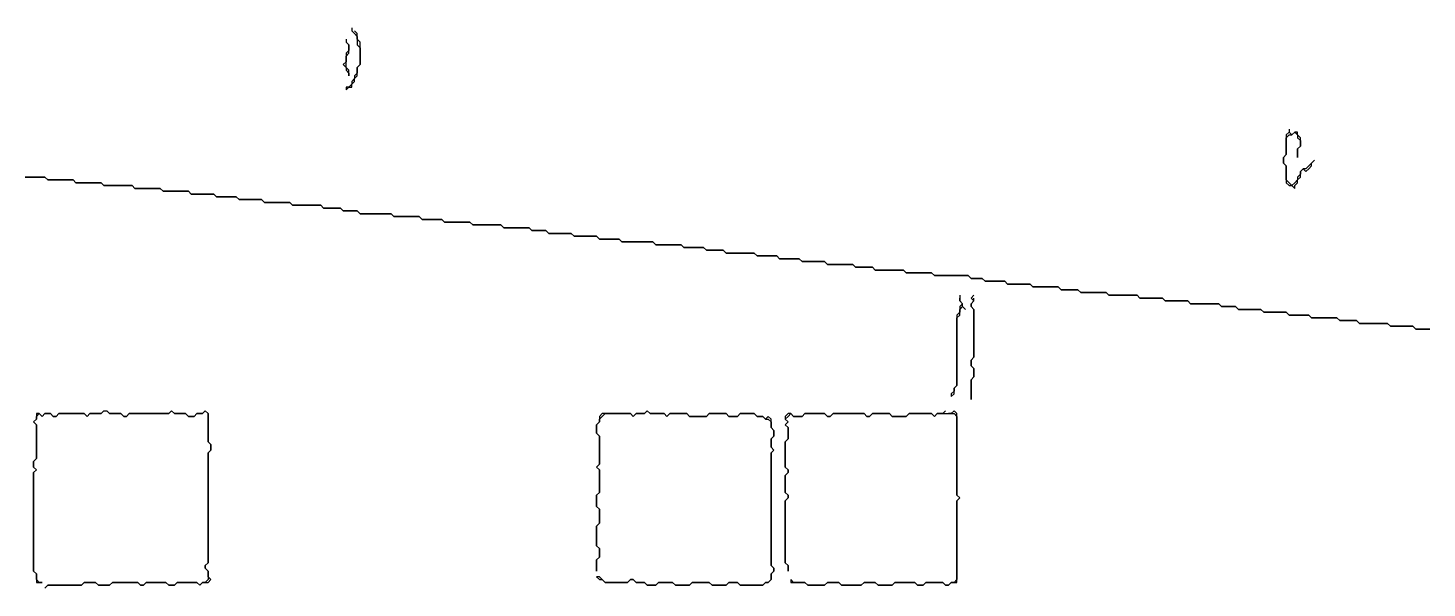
# Model space of a CAD drawing. Header units: metres. Extents: x 0 to 600, y 0 to 400.
# Drawn here: x 149.7 to 223.7, y 201 to 230.7 of the extents above; entities that cross this region are included whole.
import ezdxf

# ---------------------------------------------------------------- set-up
doc = ezdxf.new("R2010")
doc.units = ezdxf.units.M

msp = doc.modelspace()

# ---------------------------------------------------------------- linework, layer by layer
for points in [[(166.518, 230.06), (166.518, 229.911), (166.667, 229.762), (166.667, 229.613), (166.667, 229.464), (166.518, 229.315), (166.518, 229.167), (166.518, 229.018), (166.518, 228.869), (166.369, 228.72), (166.518, 228.571), (166.518, 228.423), (166.667, 228.274), (166.667, 228.125), (166.667, 228.274), (166.667, 228.423), (166.518, 228.571), (166.518, 228.72), (166.518, 228.869), (166.518, 229.018), (166.518, 229.167), (166.667, 229.315), (166.667, 229.464), (166.667, 229.613), (166.667, 229.762), (166.518, 229.911)], [(166.815, 230.655), (166.815, 230.506), (166.964, 230.357), (167.113, 230.208), (167.113, 230.06), (167.113, 229.911), (167.113, 229.762), (167.262, 229.613), (167.262, 229.464), (167.262, 229.315), (167.262, 229.167), (167.262, 229.018), (167.262, 228.869), (167.262, 228.72), (167.113, 228.571), (167.113, 228.423), (167.113, 228.274), (166.964, 228.125), (166.964, 227.976), (166.815, 227.827), (166.815, 227.679), (166.667, 227.53), (166.518, 227.53), (166.518, 227.381), (166.667, 227.53), (166.815, 227.53), (166.815, 227.679), (166.964, 227.827), (166.964, 227.976), (167.113, 228.125), (167.113, 228.274), (167.113, 228.423), (167.113, 228.571), (167.262, 228.72), (167.262, 228.869), (167.262, 229.018), (167.262, 229.167), (167.262, 229.315), (167.262, 229.464), (167.262, 229.613), (167.262, 229.762), (167.262, 229.911), (167.113, 230.06), (167.113, 230.208), (167.113, 230.357), (166.964, 230.506)], [(216.369, 225.298), (216.369, 225.149), (216.22, 225), (216.22, 224.851), (216.22, 224.702), (216.22, 224.554), (216.22, 224.405), (216.22, 224.256), (216.22, 224.107), (216.22, 223.958), (216.071, 223.81), (216.071, 223.661), (216.071, 223.512), (216.22, 223.363), (216.22, 223.214), (216.22, 223.065), (216.22, 222.917), (216.22, 222.768), (216.22, 222.619), (216.22, 222.47), (216.369, 222.321), (216.518, 222.321), (216.667, 222.173), (216.667, 222.321), (216.815, 222.47), (216.815, 222.619), (216.964, 222.768), (216.964, 222.917), (216.964, 223.065), (217.113, 223.214), (217.262, 223.065), (217.411, 223.214), (217.56, 223.363), (217.56, 223.512), (217.708, 223.661), (217.56, 223.512), (217.411, 223.363), (217.262, 223.214), (217.113, 223.214), (216.964, 223.065), (216.964, 222.917), (216.815, 222.768), (216.815, 222.619), (216.667, 222.47), (216.518, 222.321), (216.369, 222.47), (216.22, 222.619), (216.22, 222.768), (216.22, 222.917), (216.22, 223.065), (216.22, 223.214), (216.22, 223.363), (216.071, 223.512), (216.071, 223.661), (216.071, 223.81), (216.22, 223.958), (216.22, 224.107), (216.22, 224.256), (216.22, 224.405), (216.22, 224.554), (216.22, 224.702), (216.22, 224.851), (216.369, 225), (216.518, 225), (216.667, 225.149), (216.815, 225), (216.815, 224.851), (216.964, 224.702), (216.964, 224.554), (216.964, 224.405), (216.815, 224.256), (216.815, 224.107), (216.815, 223.958), (216.815, 223.81), (216.815, 223.958), (216.815, 224.107), (216.815, 224.256), (216.964, 224.405), (216.964, 224.554), (216.964, 224.702), (216.964, 224.851), (216.815, 225), (216.815, 225.149), (216.667, 225.149), (216.518, 225), (216.369, 225.149)], [(149.554, 222.768), (149.702, 222.768), (149.851, 222.768), (150, 222.768), (150.149, 222.768), (150.298, 222.768), (150.446, 222.768), (150.595, 222.768), (150.744, 222.619), (150.893, 222.619), (151.042, 222.619), (151.19, 222.619), (151.339, 222.619), (151.488, 222.619), (151.637, 222.619), (151.786, 222.619), (151.935, 222.619), (152.083, 222.619), (152.232, 222.47), (152.381, 222.47), (152.53, 222.47), (152.679, 222.47), (152.827, 222.47), (152.976, 222.47), (153.125, 222.47), (153.274, 222.47), (153.423, 222.47), (153.571, 222.47), (153.72, 222.321), (153.869, 222.321), (154.018, 222.321), (154.167, 222.321), (154.315, 222.321), (154.464, 222.321), (154.613, 222.321), (154.762, 222.321), (154.911, 222.321), (155.06, 222.321), (155.208, 222.321), (155.357, 222.173), (155.506, 222.173), (155.655, 222.173), (155.804, 222.173), (155.952, 222.173), (156.101, 222.173), (156.25, 222.173), (156.399, 222.173), (156.548, 222.173), (156.696, 222.173), (156.845, 222.024), (156.994, 222.024), (157.143, 222.024), (157.292, 222.024), (157.44, 222.024), (157.589, 222.024), (157.738, 222.024), (157.887, 222.024), (158.036, 222.024), (158.185, 222.024), (158.333, 221.875), (158.482, 221.875), (158.631, 221.875), (158.78, 221.875), (158.929, 221.875), (159.077, 221.875), (159.226, 221.875), (159.375, 221.875), (159.524, 221.875), (159.673, 221.726), (159.821, 221.726), (159.97, 221.726), (160.119, 221.726), (160.268, 221.726), (160.417, 221.726), (160.565, 221.726), (160.714, 221.726), (160.863, 221.577), (161.012, 221.577), (161.161, 221.577), (161.31, 221.577), (161.458, 221.577), (161.607, 221.577), (161.756, 221.577), (161.905, 221.577), (162.054, 221.577), (162.202, 221.429), (162.351, 221.429), (162.5, 221.429), (162.649, 221.429), (162.798, 221.429), (162.946, 221.429), (163.095, 221.429), (163.244, 221.429), (163.393, 221.429), (163.542, 221.429), (163.69, 221.28), (163.839, 221.28), (163.988, 221.28), (164.137, 221.28), (164.286, 221.28), (164.435, 221.28), (164.583, 221.28), (164.732, 221.28), (164.881, 221.28), (165.03, 221.28), (165.179, 221.28), (165.327, 221.131), (165.476, 221.131), (165.625, 221.131), (165.774, 221.131), (165.923, 221.131), (166.071, 221.131), (166.22, 221.131), (166.369, 220.982), (166.518, 220.982), (166.667, 220.982), (166.815, 220.982), (166.964, 220.982), (167.113, 220.982), (167.262, 220.833), (167.411, 220.833), (167.56, 220.833), (167.708, 220.833), (167.857, 220.833), (168.006, 220.833), (168.155, 220.833), (168.304, 220.833), (168.452, 220.833), (168.601, 220.833), (168.75, 220.833), (168.899, 220.833), (169.048, 220.685), (169.196, 220.685), (169.345, 220.685), (169.494, 220.685), (169.643, 220.685), (169.792, 220.685), (169.94, 220.685), (170.089, 220.685), (170.238, 220.685), (170.387, 220.685), (170.536, 220.536), (170.685, 220.536), (170.833, 220.536), (170.982, 220.536), (171.131, 220.536), (171.28, 220.536), (171.429, 220.536), (171.577, 220.536), (171.726, 220.387), (171.875, 220.387), (172.024, 220.387), (172.173, 220.387), (172.321, 220.387), (172.47, 220.387), (172.619, 220.387), (172.768, 220.387), (172.917, 220.387), (173.065, 220.387), (173.214, 220.238), (173.363, 220.238), (173.512, 220.238), (173.661, 220.238), (173.81, 220.238), (173.958, 220.238), (174.107, 220.238), (174.256, 220.238), (174.405, 220.238), (174.554, 220.238), (174.702, 220.238), (174.851, 220.089), (175, 220.089), (175.149, 220.089), (175.298, 220.089), (175.446, 220.089), (175.595, 220.089), (175.744, 220.089), (175.893, 220.089), (176.042, 220.089), (176.19, 220.089), (176.339, 219.94), (176.488, 219.94), (176.637, 219.94), (176.786, 219.94), (176.935, 219.94), (177.083, 219.94), (177.232, 219.792), (177.381, 219.792), (177.53, 219.792), (177.679, 219.792), (177.827, 219.792), (177.976, 219.792), (178.125, 219.792), (178.274, 219.792), (178.423, 219.792), (178.571, 219.643), (178.72, 219.643), (178.869, 219.643), (179.018, 219.643), (179.167, 219.643), (179.315, 219.643), (179.464, 219.643), (179.613, 219.643), (179.762, 219.643), (179.911, 219.494), (180.06, 219.494), (180.208, 219.494), (180.357, 219.494), (180.506, 219.494), (180.655, 219.494), (180.804, 219.494), (180.952, 219.494), (181.101, 219.345), (181.25, 219.345), (181.399, 219.345), (181.548, 219.345), (181.696, 219.345), (181.845, 219.345), (181.994, 219.345), (182.143, 219.345), (182.292, 219.345), (182.44, 219.345), (182.589, 219.345), (182.738, 219.345), (182.887, 219.196), (183.036, 219.196), (183.185, 219.196), (183.333, 219.196), (183.482, 219.196), (183.631, 219.196), (183.78, 219.196), (183.929, 219.196), (184.077, 219.196), (184.226, 219.196), (184.375, 219.048), (184.524, 219.048), (184.673, 219.048), (184.821, 219.048), (184.97, 219.048), (185.119, 219.048), (185.268, 219.048), (185.417, 219.048), (185.565, 218.899), (185.714, 218.899), (185.863, 218.899), (186.012, 218.899), (186.161, 218.899), (186.31, 218.899), (186.458, 218.899), (186.607, 218.75), (186.756, 218.75), (186.905, 218.75), (187.054, 218.75), (187.202, 218.75), (187.351, 218.75), (187.5, 218.75), (187.649, 218.75), (187.798, 218.75), (187.946, 218.75), (188.095, 218.75), (188.244, 218.601), (188.393, 218.601), (188.542, 218.601), (188.69, 218.601), (188.839, 218.601), (188.988, 218.601), (189.137, 218.601), (189.286, 218.601), (189.435, 218.452), (189.583, 218.452), (189.732, 218.452), (189.881, 218.452), (190.03, 218.452), (190.179, 218.452), (190.327, 218.452), (190.476, 218.452), (190.625, 218.304), (190.774, 218.304), (190.923, 218.304), (191.071, 218.304), (191.22, 218.304), (191.369, 218.304), (191.518, 218.304), (191.667, 218.304), (191.815, 218.304), (191.964, 218.155), (192.113, 218.155), (192.262, 218.155), (192.411, 218.155), (192.56, 218.155), (192.708, 218.155), (192.857, 218.155), (193.006, 218.155), (193.155, 218.155), (193.304, 218.155), (193.452, 218.006), (193.601, 218.006), (193.75, 218.006), (193.899, 218.006), (194.048, 218.006), (194.196, 218.006), (194.345, 218.006), (194.494, 217.857), (194.643, 217.857), (194.792, 217.857), (194.94, 217.857), (195.089, 217.857), (195.238, 217.857), (195.387, 217.857), (195.536, 217.857), (195.685, 217.857), (195.833, 217.857), (195.982, 217.857), (196.131, 217.708), (196.28, 217.708), (196.429, 217.708), (196.577, 217.708), (196.726, 217.708), (196.875, 217.708), (197.024, 217.708), (197.173, 217.708), (197.321, 217.708), (197.47, 217.708), (197.619, 217.56), (197.768, 217.56), (197.917, 217.56), (198.065, 217.56), (198.214, 217.56), (198.363, 217.56), (198.512, 217.56), (198.661, 217.56), (198.81, 217.56), (198.958, 217.56), (199.107, 217.56), (199.256, 217.56), (199.405, 217.56), (199.554, 217.411), (199.702, 217.411), (199.851, 217.411), (200, 217.411), (200.149, 217.411), (200.298, 217.262), (200.446, 217.262), (200.595, 217.262), (200.744, 217.262), (200.893, 217.262), (201.042, 217.262), (201.19, 217.262), (201.339, 217.262), (201.488, 217.113), (201.637, 217.113), (201.786, 217.113), (201.935, 217.113), (202.083, 217.113), (202.232, 217.113), (202.381, 217.113), (202.53, 217.113), (202.679, 217.113), (202.827, 216.964), (202.976, 216.964), (203.125, 216.964), (203.274, 216.964), (203.423, 216.964), (203.571, 216.964), (203.72, 216.964), (203.869, 216.964), (204.018, 216.964), (204.167, 216.964), (204.315, 216.815), (204.464, 216.815), (204.613, 216.815), (204.762, 216.815), (204.911, 216.815), (205.06, 216.815), (205.208, 216.815), (205.357, 216.667), (205.506, 216.667), (205.655, 216.667), (205.804, 216.667), (205.952, 216.667), (206.101, 216.667), (206.25, 216.667), (206.399, 216.667), (206.548, 216.667), (206.696, 216.667), (206.845, 216.518), (206.994, 216.518), (207.143, 216.518), (207.292, 216.518), (207.44, 216.518), (207.589, 216.518), (207.738, 216.518), (207.887, 216.518), (208.036, 216.518), (208.185, 216.518), (208.333, 216.518), (208.482, 216.369), (208.631, 216.369), (208.78, 216.369), (208.929, 216.369), (209.077, 216.369), (209.226, 216.369), (209.375, 216.369), (209.524, 216.369), (209.673, 216.369), (209.821, 216.22), (209.97, 216.22), (210.119, 216.22), (210.268, 216.22), (210.417, 216.22), (210.565, 216.22), (210.714, 216.22), (210.863, 216.22), (211.012, 216.22), (211.161, 216.071), (211.31, 216.071), (211.458, 216.071), (211.607, 216.071), (211.756, 216.071), (211.905, 216.071), (212.054, 216.071), (212.202, 216.071), (212.351, 216.071), (212.5, 216.071), (212.649, 216.071), (212.798, 215.923), (212.946, 215.923), (213.095, 215.923), (213.244, 215.923), (213.393, 215.923), (213.542, 215.923), (213.69, 215.774), (213.839, 215.774), (213.988, 215.774), (214.137, 215.774), (214.286, 215.774), (214.435, 215.774), (214.583, 215.774), (214.732, 215.774), (214.881, 215.774), (215.03, 215.625), (215.179, 215.625), (215.327, 215.625), (215.476, 215.625), (215.625, 215.625), (215.774, 215.625), (215.923, 215.625), (216.071, 215.625), (216.22, 215.625), (216.369, 215.476), (216.518, 215.476), (216.667, 215.476), (216.815, 215.476), (216.964, 215.476), (217.113, 215.476), (217.262, 215.476), (217.411, 215.476), (217.56, 215.327), (217.708, 215.327), (217.857, 215.327), (218.006, 215.327), (218.155, 215.327), (218.304, 215.327), (218.452, 215.327), (218.601, 215.327), (218.75, 215.327), (218.899, 215.327), (219.048, 215.179), (219.196, 215.179), (219.345, 215.179), (219.494, 215.179), (219.643, 215.179), (219.792, 215.179), (219.94, 215.179), (220.089, 215.03), (220.238, 215.03), (220.387, 215.03), (220.536, 215.03), (220.685, 215.03), (220.833, 215.03), (220.982, 215.03), (221.131, 215.03), (221.28, 215.03), (221.429, 215.03), (221.577, 215.03), (221.726, 214.881), (221.875, 214.881), (222.024, 214.881), (222.173, 214.881), (222.321, 214.881), (222.47, 214.881), (222.619, 214.881), (222.768, 214.881), (222.917, 214.881), (223.065, 214.732), (223.214, 214.732), (223.363, 214.732), (223.512, 214.732), (223.661, 214.732), (223.81, 214.732)], [(223.81, 214.732), (223.661, 214.732), (223.512, 214.732), (223.363, 214.732), (223.214, 214.732), (223.065, 214.732), (222.917, 214.881), (222.768, 214.881), (222.619, 214.881), (222.47, 214.881), (222.321, 214.881), (222.173, 214.881), (222.024, 214.881), (221.875, 214.881), (221.726, 214.881), (221.577, 215.03), (221.429, 215.03), (221.28, 215.03), (221.131, 215.03), (220.982, 215.03), (220.833, 215.03), (220.685, 215.03), (220.536, 215.03), (220.387, 215.03), (220.238, 215.03), (220.089, 215.03), (219.94, 215.179), (219.792, 215.179), (219.643, 215.179), (219.494, 215.179), (219.345, 215.179), (219.196, 215.179), (219.048, 215.179), (218.899, 215.327), (218.75, 215.327), (218.601, 215.327), (218.452, 215.327), (218.304, 215.327), (218.155, 215.327), (218.006, 215.327), (217.857, 215.327), (217.708, 215.327), (217.56, 215.327), (217.411, 215.476), (217.262, 215.476), (217.113, 215.476), (216.964, 215.476), (216.815, 215.476), (216.667, 215.476), (216.518, 215.476), (216.369, 215.476), (216.22, 215.625), (216.071, 215.625), (215.923, 215.625), (215.774, 215.625), (215.625, 215.625), (215.476, 215.625), (215.327, 215.625), (215.179, 215.625), (215.03, 215.625), (214.881, 215.774), (214.732, 215.774), (214.583, 215.774), (214.435, 215.774), (214.286, 215.774), (214.137, 215.774), (213.988, 215.774), (213.839, 215.774), (213.69, 215.774), (213.542, 215.923), (213.393, 215.923), (213.244, 215.923), (213.095, 215.923), (212.946, 215.923), (212.798, 215.923), (212.649, 216.071), (212.5, 216.071), (212.351, 216.071), (212.202, 216.071), (212.054, 216.071), (211.905, 216.071), (211.756, 216.071), (211.607, 216.071), (211.458, 216.071), (211.31, 216.071), (211.161, 216.071), (211.012, 216.22), (210.863, 216.22), (210.714, 216.22), (210.565, 216.22), (210.417, 216.22), (210.268, 216.22), (210.119, 216.22), (209.97, 216.22), (209.821, 216.22), (209.673, 216.369), (209.524, 216.369), (209.375, 216.369), (209.226, 216.369), (209.077, 216.369), (208.929, 216.369), (208.78, 216.369), (208.631, 216.369), (208.482, 216.369), (208.333, 216.518), (208.185, 216.518), (208.036, 216.518), (207.887, 216.518), (207.738, 216.518), (207.589, 216.518), (207.44, 216.518), (207.292, 216.518), (207.143, 216.518), (206.994, 216.518), (206.845, 216.518), (206.696, 216.667), (206.548, 216.667), (206.399, 216.667), (206.25, 216.667), (206.101, 216.667), (205.952, 216.667), (205.804, 216.667), (205.655, 216.667), (205.506, 216.667), (205.357, 216.667), (205.208, 216.815), (205.06, 216.815), (204.911, 216.815), (204.762, 216.815), (204.613, 216.815), (204.464, 216.815), (204.315, 216.815), (204.167, 216.964), (204.018, 216.964), (203.869, 216.964), (203.72, 216.964), (203.571, 216.964), (203.423, 216.964), (203.274, 216.964), (203.125, 216.964), (202.976, 216.964), (202.827, 216.964), (202.679, 217.113), (202.53, 217.113), (202.381, 217.113), (202.232, 217.113), (202.083, 217.113), (201.935, 217.113), (201.786, 217.113), (201.637, 217.113), (201.488, 217.113), (201.339, 217.262), (201.19, 217.262), (201.042, 217.262), (200.893, 217.262), (200.744, 217.262), (200.595, 217.262), (200.446, 217.262), (200.298, 217.262), (200.149, 217.411), (200, 217.411), (199.851, 217.411), (199.702, 217.411), (199.554, 217.411), (199.405, 217.56), (199.256, 217.56), (199.107, 217.56), (198.958, 217.56), (198.81, 217.56), (198.661, 217.56), (198.512, 217.56), (198.363, 217.56), (198.214, 217.56), (198.065, 217.56), (197.917, 217.56), (197.768, 217.56), (197.619, 217.56), (197.47, 217.708), (197.321, 217.708), (197.173, 217.708), (197.024, 217.708), (196.875, 217.708), (196.726, 217.708), (196.577, 217.708), (196.429, 217.708), (196.28, 217.708), (196.131, 217.708), (195.982, 217.857), (195.833, 217.857), (195.685, 217.857), (195.536, 217.857), (195.387, 217.857), (195.238, 217.857), (195.089, 217.857), (194.94, 217.857), (194.792, 217.857), (194.643, 217.857), (194.494, 217.857), (194.345, 218.006), (194.196, 218.006), (194.048, 218.006), (193.899, 218.006), (193.75, 218.006), (193.601, 218.006), (193.452, 218.006), (193.304, 218.155), (193.155, 218.155), (193.006, 218.155), (192.857, 218.155), (192.708, 218.155), (192.56, 218.155), (192.411, 218.155), (192.262, 218.155), (192.113, 218.155), (191.964, 218.155), (191.815, 218.304), (191.667, 218.304), (191.518, 218.304), (191.369, 218.304), (191.22, 218.304), (191.071, 218.304), (190.923, 218.304), (190.774, 218.304), (190.625, 218.304), (190.476, 218.452), (190.327, 218.452), (190.179, 218.452), (190.03, 218.452), (189.881, 218.452), (189.732, 218.452), (189.583, 218.452), (189.435, 218.452), (189.286, 218.601), (189.137, 218.601), (188.988, 218.601), (188.839, 218.601), (188.69, 218.601), (188.542, 218.601), (188.393, 218.601), (188.244, 218.601), (188.095, 218.75), (187.946, 218.75), (187.798, 218.75), (187.649, 218.75), (187.5, 218.75), (187.351, 218.75), (187.202, 218.75), (187.054, 218.75), (186.905, 218.75), (186.756, 218.75), (186.607, 218.75), (186.458, 218.899), (186.31, 218.899), (186.161, 218.899), (186.012, 218.899), (185.863, 218.899), (185.714, 218.899), (185.565, 218.899), (185.417, 219.048), (185.268, 219.048), (185.119, 219.048), (184.97, 219.048), (184.821, 219.048), (184.673, 219.048), (184.524, 219.048), (184.375, 219.048), (184.226, 219.196), (184.077, 219.196), (183.929, 219.196), (183.78, 219.196), (183.631, 219.196), (183.482, 219.196), (183.333, 219.196), (183.185, 219.196), (183.036, 219.196), (182.887, 219.196), (182.738, 219.345), (182.589, 219.345), (182.44, 219.345), (182.292, 219.345), (182.143, 219.345), (181.994, 219.345), (181.845, 219.345), (181.696, 219.345), (181.548, 219.345), (181.399, 219.345), (181.25, 219.345), (181.101, 219.345), (180.952, 219.494), (180.804, 219.494), (180.655, 219.494), (180.506, 219.494), (180.357, 219.494), (180.208, 219.494), (180.06, 219.494), (179.911, 219.494), (179.762, 219.643), (179.613, 219.643), (179.464, 219.643), (179.315, 219.643), (179.167, 219.643), (179.018, 219.643), (178.869, 219.643), (178.72, 219.643), (178.571, 219.643), (178.423, 219.792), (178.274, 219.792), (178.125, 219.792), (177.976, 219.792), (177.827, 219.792), (177.679, 219.792), (177.53, 219.792), (177.381, 219.792), (177.232, 219.792), (177.083, 219.94), (176.935, 219.94), (176.786, 219.94), (176.637, 219.94), (176.488, 219.94), (176.339, 219.94), (176.19, 220.089), (176.042, 220.089), (175.893, 220.089), (175.744, 220.089), (175.595, 220.089), (175.446, 220.089), (175.298, 220.089), (175.149, 220.089), (175, 220.089), (174.851, 220.089), (174.702, 220.238), (174.554, 220.238), (174.405, 220.238), (174.256, 220.238), (174.107, 220.238), (173.958, 220.238), (173.81, 220.238), (173.661, 220.238), (173.512, 220.238), (173.363, 220.238), (173.214, 220.238), (173.065, 220.387), (172.917, 220.387), (172.768, 220.387), (172.619, 220.387), (172.47, 220.387), (172.321, 220.387), (172.173, 220.387), (172.024, 220.387), (171.875, 220.387), (171.726, 220.387), (171.577, 220.536), (171.429, 220.536), (171.28, 220.536), (171.131, 220.536), (170.982, 220.536), (170.833, 220.536), (170.685, 220.536), (170.536, 220.536), (170.387, 220.685), (170.238, 220.685), (170.089, 220.685), (169.94, 220.685), (169.792, 220.685), (169.643, 220.685), (169.494, 220.685), (169.345, 220.685), (169.196, 220.685), (169.048, 220.685), (168.899, 220.833), (168.75, 220.833), (168.601, 220.833), (168.452, 220.833), (168.304, 220.833), (168.155, 220.833), (168.006, 220.833), (167.857, 220.833), (167.708, 220.833), (167.56, 220.833), (167.411, 220.833), (167.262, 220.833), (167.113, 220.982), (166.964, 220.982), (166.815, 220.982), (166.667, 220.982), (166.518, 220.982), (166.369, 220.982), (166.22, 221.131), (166.071, 221.131), (165.923, 221.131), (165.774, 221.131), (165.625, 221.131), (165.476, 221.131), (165.327, 221.131), (165.179, 221.28), (165.03, 221.28), (164.881, 221.28), (164.732, 221.28), (164.583, 221.28), (164.435, 221.28), (164.286, 221.28), (164.137, 221.28), (163.988, 221.28), (163.839, 221.28), (163.69, 221.28), (163.542, 221.429), (163.393, 221.429), (163.244, 221.429), (163.095, 221.429), (162.946, 221.429), (162.798, 221.429), (162.649, 221.429), (162.5, 221.429), (162.351, 221.429), (162.202, 221.429), (162.054, 221.577), (161.905, 221.577), (161.756, 221.577), (161.607, 221.577), (161.458, 221.577), (161.31, 221.577), (161.161, 221.577), (161.012, 221.577), (160.863, 221.577), (160.714, 221.726), (160.565, 221.726), (160.417, 221.726), (160.268, 221.726), (160.119, 221.726), (159.97, 221.726), (159.821, 221.726), (159.673, 221.726), (159.524, 221.875), (159.375, 221.875), (159.226, 221.875), (159.077, 221.875), (158.929, 221.875), (158.78, 221.875), (158.631, 221.875), (158.482, 221.875), (158.333, 221.875), (158.185, 222.024), (158.036, 222.024), (157.887, 222.024), (157.738, 222.024), (157.589, 222.024), (157.44, 222.024), (157.292, 222.024), (157.143, 222.024), (156.994, 222.024), (156.845, 222.024), (156.696, 222.173), (156.548, 222.173), (156.399, 222.173), (156.25, 222.173), (156.101, 222.173), (155.952, 222.173), (155.804, 222.173), (155.655, 222.173), (155.506, 222.173), (155.357, 222.173), (155.208, 222.321), (155.06, 222.321), (154.911, 222.321), (154.762, 222.321), (154.613, 222.321), (154.464, 222.321), (154.315, 222.321), (154.167, 222.321), (154.018, 222.321), (153.869, 222.321), (153.72, 222.321), (153.571, 222.47), (153.423, 222.47), (153.274, 222.47), (153.125, 222.47), (152.976, 222.47), (152.827, 222.47), (152.679, 222.47), (152.53, 222.47), (152.381, 222.47), (152.232, 222.47), (152.083, 222.619), (151.935, 222.619), (151.786, 222.619), (151.637, 222.619), (151.488, 222.619), (151.339, 222.619), (151.19, 222.619), (151.042, 222.619), (150.893, 222.619), (150.744, 222.619), (150.595, 222.768), (150.446, 222.768), (150.298, 222.768), (150.149, 222.768), (150, 222.768), (149.851, 222.768), (149.702, 222.768), (149.554, 222.768)], [(198.958, 216.518), (198.958, 216.369), (198.958, 216.22), (199.107, 216.071), (198.958, 215.923), (198.958, 215.774), (198.958, 215.625), (198.81, 215.476), (198.81, 215.327), (198.81, 215.179), (198.81, 215.03), (198.81, 214.881), (198.81, 214.732), (198.81, 214.583), (198.81, 214.435), (198.81, 214.286), (198.81, 214.137), (198.81, 213.988), (198.81, 213.839), (198.81, 213.69), (198.81, 213.542), (198.81, 213.393), (198.81, 213.244), (198.81, 213.095), (198.81, 212.946), (198.81, 212.798), (198.81, 212.649), (198.81, 212.5), (198.81, 212.351), (198.81, 212.202), (198.81, 212.054), (198.81, 211.905), (198.81, 211.756), (198.661, 211.607), (198.661, 211.458), (198.512, 211.31), (198.512, 211.161), (198.661, 211.31), (198.661, 211.458), (198.661, 211.607), (198.81, 211.756), (198.81, 211.905), (198.81, 212.054), (198.81, 212.202), (198.81, 212.351), (198.81, 212.5), (198.81, 212.649), (198.81, 212.798), (198.81, 212.946), (198.81, 213.095), (198.81, 213.244), (198.81, 213.393), (198.81, 213.542), (198.81, 213.69), (198.81, 213.839), (198.81, 213.988), (198.81, 214.137), (198.81, 214.286), (198.81, 214.435), (198.81, 214.583), (198.81, 214.732), (198.81, 214.881), (198.81, 215.03), (198.81, 215.179), (198.81, 215.327), (198.958, 215.476), (198.958, 215.625), (198.958, 215.774), (199.107, 215.923), (199.256, 215.774), (199.107, 215.923), (199.107, 216.071), (198.958, 216.22), (198.958, 216.369)], [(199.702, 216.518), (199.554, 216.369), (199.702, 216.22), (199.554, 216.071), (199.554, 215.923), (199.702, 215.774), (199.702, 215.625), (199.702, 215.476), (199.702, 215.327), (199.702, 215.179), (199.702, 215.03), (199.702, 214.881), (199.702, 214.732), (199.702, 214.583), (199.702, 214.435), (199.702, 214.286), (199.702, 214.137), (199.702, 213.988), (199.702, 213.839), (199.702, 213.69), (199.702, 213.542), (199.702, 213.393), (199.702, 213.244), (199.554, 213.095), (199.554, 212.946), (199.554, 212.798), (199.702, 212.649), (199.702, 212.5), (199.702, 212.351), (199.702, 212.202), (199.554, 212.054), (199.554, 211.905), (199.554, 211.756), (199.554, 211.607), (199.554, 211.458), (199.554, 211.31), (199.554, 211.161), (199.554, 211.012), (199.554, 211.161), (199.554, 211.31), (199.554, 211.458), (199.554, 211.607), (199.554, 211.756), (199.554, 211.905), (199.554, 212.054), (199.702, 212.202), (199.702, 212.351), (199.702, 212.5), (199.702, 212.649), (199.554, 212.798), (199.554, 212.946), (199.554, 213.095), (199.702, 213.244), (199.702, 213.393), (199.702, 213.542), (199.702, 213.69), (199.702, 213.839), (199.702, 213.988), (199.702, 214.137), (199.702, 214.286), (199.702, 214.435), (199.702, 214.583), (199.702, 214.732), (199.702, 214.881), (199.702, 215.03), (199.702, 215.179), (199.702, 215.327), (199.702, 215.476), (199.702, 215.625), (199.702, 215.774), (199.554, 215.923), (199.554, 216.071), (199.702, 216.22), (199.702, 216.369)], [(153.72, 210.417), (153.571, 210.268), (153.423, 210.268), (153.274, 210.268), (153.125, 210.268), (152.976, 210.268), (152.827, 210.119), (152.679, 210.268), (152.53, 210.268), (152.381, 210.268), (152.232, 210.268), (152.083, 210.268), (151.935, 210.268), (151.786, 210.268), (151.637, 210.268), (151.488, 210.268), (151.339, 210.268), (151.19, 210.119), (151.042, 210.119), (150.893, 210.268), (150.744, 210.268), (150.595, 210.268), (150.446, 210.119), (150.298, 210.268), (150.149, 210.268), (150.149, 210.119), (150.149, 209.97), (150, 209.821), (150.149, 209.673), (150.149, 209.524), (150.149, 209.375), (150.149, 209.226), (150.149, 209.077), (150.149, 208.929), (150.149, 208.78), (150.149, 208.631), (150.149, 208.482), (150.149, 208.333), (150.149, 208.185), (150.149, 208.036), (150.149, 207.887), (150, 207.738), (150, 207.589), (150, 207.44), (150.149, 207.292), (150, 207.143), (150, 206.994), (150, 206.845), (150, 206.696), (150, 206.548), (150, 206.399), (150, 206.25), (150, 206.101), (150, 205.952), (150, 205.804), (150, 205.655), (150, 205.506), (150, 205.357), (150, 205.208), (150, 205.06), (150, 204.911), (150, 204.762), (150, 204.613), (150, 204.464), (150, 204.315), (150, 204.167), (150, 204.018), (150, 203.869), (150, 203.72), (150, 203.571), (150, 203.423), (150, 203.274), (150, 203.125), (150, 202.976), (150, 202.827), (150, 202.679), (150, 202.53), (150, 202.381), (150, 202.232), (150, 202.083), (150, 201.935), (150.149, 201.786), (150.149, 201.637), (150.149, 201.488), (150.149, 201.339), (150.298, 201.339), (150.446, 201.339), (150.298, 201.339), (150.149, 201.488), (150.149, 201.637), (150.149, 201.786), (150, 201.935), (150, 202.083), (150, 202.232), (150, 202.381), (150, 202.53), (150, 202.679), (150, 202.827), (150, 202.976), (150, 203.125), (150, 203.274), (150, 203.423), (150, 203.571), (150, 203.72), (150, 203.869), (150, 204.018), (150, 204.167), (150, 204.315), (150, 204.464), (150, 204.613), (150, 204.762), (150, 204.911), (150, 205.06), (150, 205.208), (150, 205.357), (150, 205.506), (150, 205.655), (150, 205.804), (150, 205.952), (150, 206.101), (150, 206.25), (150, 206.399), (150, 206.548), (150, 206.696), (150, 206.845), (150, 206.994), (150, 207.143), (150.149, 207.292), (150, 207.44), (150, 207.589), (150, 207.738), (150.149, 207.887), (150.149, 208.036), (150.149, 208.185), (150.149, 208.333), (150.149, 208.482), (150.149, 208.631), (150.149, 208.78), (150.149, 208.929), (150.149, 209.077), (150.149, 209.226), (150.149, 209.375), (150.149, 209.524), (150.149, 209.673), (150, 209.821), (150.149, 209.97), (150.149, 210.119), (150.298, 210.268), (150.446, 210.119), (150.595, 210.268), (150.744, 210.268), (150.893, 210.268), (151.042, 210.119), (151.19, 210.119), (151.339, 210.268), (151.488, 210.268), (151.637, 210.268), (151.786, 210.268), (151.935, 210.268), (152.083, 210.268), (152.232, 210.268), (152.381, 210.268), (152.53, 210.268), (152.679, 210.268), (152.827, 210.119), (152.976, 210.268), (153.125, 210.268), (153.274, 210.268), (153.423, 210.268), (153.571, 210.268), (153.72, 210.417), (153.869, 210.417), (154.018, 210.268), (154.167, 210.268), (154.315, 210.268), (154.464, 210.268), (154.613, 210.268), (154.762, 210.119), (154.911, 210.119), (155.06, 210.268), (155.208, 210.268), (155.357, 210.268), (155.506, 210.268), (155.655, 210.268), (155.804, 210.268), (155.952, 210.268), (156.101, 210.268), (156.25, 210.268), (156.399, 210.268), (156.548, 210.268), (156.696, 210.268), (156.845, 210.268), (156.994, 210.268), (157.143, 210.268), (157.292, 210.417), (157.44, 210.268), (157.589, 210.268), (157.738, 210.268), (157.887, 210.268), (158.036, 210.268), (158.185, 210.119), (158.333, 210.119), (158.482, 210.119), (158.631, 210.268), (158.78, 210.268), (158.929, 210.268), (159.077, 210.417), (159.226, 210.268), (159.226, 210.119), (159.226, 209.97), (159.226, 209.821), (159.226, 209.673), (159.226, 209.524), (159.226, 209.375), (159.226, 209.226), (159.226, 209.077), (159.226, 208.929), (159.226, 208.78), (159.375, 208.631), (159.375, 208.482), (159.375, 208.333), (159.226, 208.185), (159.226, 208.036), (159.226, 207.887), (159.226, 207.738), (159.226, 207.589), (159.226, 207.44), (159.226, 207.292), (159.226, 207.143), (159.226, 206.994), (159.226, 206.845), (159.226, 206.696), (159.226, 206.548), (159.226, 206.399), (159.226, 206.25), (159.226, 206.101), (159.226, 205.952), (159.226, 205.804), (159.226, 205.655), (159.226, 205.506), (159.226, 205.357), (159.226, 205.208), (159.226, 205.06), (159.226, 204.911), (159.226, 204.762), (159.226, 204.613), (159.226, 204.464), (159.226, 204.315), (159.226, 204.167), (159.226, 204.018), (159.226, 203.869), (159.226, 203.72), (159.226, 203.571), (159.226, 203.423), (159.226, 203.274), (159.226, 203.125), (159.226, 202.976), (159.226, 202.827), (159.226, 202.679), (159.226, 202.53), (159.226, 202.381), (159.077, 202.232), (159.077, 202.083), (159.226, 201.935), (159.226, 201.786), (159.226, 201.637), (159.226, 201.488), (159.077, 201.339), (158.929, 201.339), (158.78, 201.19), (158.631, 201.339), (158.482, 201.339), (158.333, 201.339), (158.185, 201.339), (158.036, 201.339), (157.887, 201.339), (157.738, 201.339), (157.589, 201.339), (157.44, 201.19), (157.292, 201.19), (157.143, 201.19), (156.994, 201.339), (156.845, 201.339), (156.696, 201.339), (156.548, 201.339), (156.399, 201.339), (156.25, 201.339), (156.101, 201.339), (155.952, 201.339), (155.804, 201.19), (155.655, 201.19), (155.506, 201.339), (155.357, 201.339), (155.208, 201.339), (155.06, 201.339), (154.911, 201.339), (154.762, 201.339), (154.613, 201.339), (154.464, 201.339), (154.315, 201.339), (154.167, 201.339), (154.018, 201.19), (153.869, 201.19), (153.72, 201.19), (153.571, 201.19), (153.423, 201.19), (153.274, 201.339), (153.125, 201.339), (152.976, 201.339), (152.827, 201.339), (152.679, 201.339), (152.53, 201.19), (152.381, 201.19), (152.232, 201.19), (152.083, 201.19), (151.935, 201.19), (151.786, 201.19), (151.637, 201.19), (151.488, 201.19), (151.339, 201.19), (151.19, 201.19), (151.042, 201.19), (150.893, 201.19), (150.744, 201.19), (150.595, 201.042), (150.744, 201.19), (150.893, 201.19), (151.042, 201.19), (151.19, 201.19), (151.339, 201.19), (151.488, 201.19), (151.637, 201.19), (151.786, 201.19), (151.935, 201.19), (152.083, 201.19), (152.232, 201.19), (152.381, 201.19), (152.53, 201.19), (152.679, 201.339), (152.827, 201.339), (152.976, 201.339), (153.125, 201.339), (153.274, 201.339), (153.423, 201.19), (153.571, 201.19), (153.72, 201.19), (153.869, 201.19), (154.018, 201.19), (154.167, 201.339), (154.315, 201.339), (154.464, 201.339), (154.613, 201.339), (154.762, 201.339), (154.911, 201.339), (155.06, 201.339), (155.208, 201.339), (155.357, 201.339), (155.506, 201.339), (155.655, 201.19), (155.804, 201.19), (155.952, 201.339), (156.101, 201.339), (156.25, 201.339), (156.399, 201.339), (156.548, 201.339), (156.696, 201.339), (156.845, 201.339), (156.994, 201.339), (157.143, 201.19), (157.292, 201.19), (157.44, 201.19), (157.589, 201.339), (157.738, 201.339), (157.887, 201.339), (158.036, 201.339), (158.185, 201.339), (158.333, 201.339), (158.482, 201.339), (158.631, 201.339), (158.78, 201.19), (158.929, 201.339), (159.077, 201.339), (159.226, 201.339), (159.375, 201.488), (159.226, 201.637), (159.226, 201.786), (159.226, 201.935), (159.077, 202.083), (159.077, 202.232), (159.226, 202.381), (159.226, 202.53), (159.226, 202.679), (159.226, 202.827), (159.226, 202.976), (159.226, 203.125), (159.226, 203.274), (159.226, 203.423), (159.226, 203.571), (159.226, 203.72), (159.226, 203.869), (159.226, 204.018), (159.226, 204.167), (159.226, 204.315), (159.226, 204.464), (159.226, 204.613), (159.226, 204.762), (159.226, 204.911), (159.226, 205.06), (159.226, 205.208), (159.226, 205.357), (159.226, 205.506), (159.226, 205.655), (159.226, 205.804), (159.226, 205.952), (159.226, 206.101), (159.226, 206.25), (159.226, 206.399), (159.226, 206.548), (159.226, 206.696), (159.226, 206.845), (159.226, 206.994), (159.226, 207.143), (159.226, 207.292), (159.226, 207.44), (159.226, 207.589), (159.226, 207.738), (159.226, 207.887), (159.226, 208.036), (159.226, 208.185), (159.375, 208.333), (159.375, 208.482), (159.375, 208.631), (159.226, 208.78), (159.226, 208.929), (159.226, 209.077), (159.226, 209.226), (159.226, 209.375), (159.226, 209.524), (159.226, 209.673), (159.226, 209.821), (159.226, 209.97), (159.226, 210.119), (159.226, 210.268), (159.077, 210.417), (158.929, 210.268), (158.78, 210.268), (158.631, 210.268), (158.482, 210.119), (158.333, 210.119), (158.185, 210.119), (158.036, 210.268), (157.887, 210.268), (157.738, 210.268), (157.589, 210.268), (157.44, 210.268), (157.292, 210.417), (157.143, 210.268), (156.994, 210.268), (156.845, 210.268), (156.696, 210.268), (156.548, 210.268), (156.399, 210.268), (156.25, 210.268), (156.101, 210.268), (155.952, 210.268), (155.804, 210.268), (155.655, 210.268), (155.506, 210.268), (155.357, 210.268), (155.208, 210.268), (155.06, 210.268), (154.911, 210.119), (154.762, 210.119), (154.613, 210.268), (154.464, 210.268), (154.315, 210.268), (154.167, 210.268), (154.018, 210.268), (153.869, 210.417)], [(182.44, 210.417), (182.292, 210.268), (182.143, 210.268), (181.994, 210.268), (181.845, 210.268), (181.696, 210.119), (181.548, 210.268), (181.399, 210.268), (181.25, 210.268), (181.101, 210.268), (180.952, 210.268), (180.804, 210.268), (180.655, 210.268), (180.506, 210.268), (180.357, 210.268), (180.208, 210.268), (180.06, 210.268), (179.911, 210.119), (179.911, 209.97), (179.911, 209.821), (179.762, 209.673), (179.762, 209.524), (179.762, 209.375), (179.762, 209.226), (179.911, 209.077), (179.911, 208.929), (179.911, 208.78), (179.911, 208.631), (179.911, 208.482), (179.911, 208.333), (179.911, 208.185), (179.911, 208.036), (179.911, 207.887), (179.911, 207.738), (179.911, 207.589), (179.762, 207.44), (179.911, 207.292), (179.911, 207.143), (179.911, 206.994), (179.911, 206.845), (179.911, 206.696), (179.911, 206.548), (179.911, 206.399), (179.911, 206.25), (179.911, 206.101), (179.762, 205.952), (179.762, 205.804), (179.762, 205.655), (179.762, 205.506), (179.762, 205.357), (179.911, 205.208), (179.911, 205.06), (179.911, 204.911), (179.911, 204.762), (179.911, 204.613), (179.911, 204.464), (179.762, 204.315), (179.762, 204.167), (179.762, 204.018), (179.762, 203.869), (179.762, 203.72), (179.762, 203.571), (179.762, 203.423), (179.762, 203.274), (179.911, 203.125), (179.911, 202.976), (179.911, 202.827), (179.911, 202.679), (179.762, 202.53), (179.762, 202.381), (179.762, 202.232), (179.762, 202.083), (179.762, 201.935), (179.762, 202.083), (179.762, 202.232), (179.762, 202.381), (179.762, 202.53), (179.911, 202.679), (179.911, 202.827), (179.911, 202.976), (179.911, 203.125), (179.762, 203.274), (179.762, 203.423), (179.762, 203.571), (179.762, 203.72), (179.762, 203.869), (179.762, 204.018), (179.762, 204.167), (179.762, 204.315), (179.911, 204.464), (179.911, 204.613), (179.911, 204.762), (179.911, 204.911), (179.911, 205.06), (179.911, 205.208), (179.762, 205.357), (179.762, 205.506), (179.762, 205.655), (179.762, 205.804), (179.762, 205.952), (179.911, 206.101), (179.911, 206.25), (179.911, 206.399), (179.911, 206.548), (179.911, 206.696), (179.911, 206.845), (179.911, 206.994), (179.911, 207.143), (179.911, 207.292), (179.762, 207.44), (179.911, 207.589), (179.911, 207.738), (179.911, 207.887), (179.911, 208.036), (179.911, 208.185), (179.911, 208.333), (179.911, 208.482), (179.911, 208.631), (179.911, 208.78), (179.911, 208.929), (179.911, 209.077), (179.762, 209.226), (179.762, 209.375), (179.762, 209.524), (179.762, 209.673), (179.911, 209.821), (179.911, 209.97), (180.06, 210.119), (180.208, 210.268), (180.357, 210.268), (180.506, 210.268), (180.655, 210.268), (180.804, 210.268), (180.952, 210.268), (181.101, 210.268), (181.25, 210.268), (181.399, 210.268), (181.548, 210.268), (181.696, 210.119), (181.845, 210.268), (181.994, 210.268), (182.143, 210.268), (182.292, 210.268), (182.44, 210.417), (182.589, 210.268), (182.738, 210.268), (182.887, 210.268), (183.036, 210.268), (183.185, 210.268), (183.333, 210.268), (183.482, 210.119), (183.631, 210.268), (183.78, 210.268), (183.929, 210.268), (184.077, 210.268), (184.226, 210.268), (184.375, 210.268), (184.524, 210.268), (184.673, 210.119), (184.821, 210.119), (184.97, 210.119), (185.119, 210.119), (185.268, 210.119), (185.417, 210.119), (185.565, 210.119), (185.714, 210.268), (185.863, 210.268), (186.012, 210.268), (186.161, 210.268), (186.31, 210.268), (186.458, 210.268), (186.607, 210.268), (186.756, 210.119), (186.905, 210.119), (187.054, 210.119), (187.202, 210.119), (187.351, 210.268), (187.5, 210.268), (187.649, 210.268), (187.798, 210.268), (187.946, 210.268), (188.095, 210.268), (188.244, 210.119), (188.393, 210.119), (188.542, 210.119), (188.69, 209.97), (188.839, 209.97), (188.988, 209.821), (188.988, 209.673), (188.988, 209.524), (189.137, 209.375), (189.137, 209.226), (189.137, 209.077), (188.988, 208.929), (188.988, 208.78), (188.988, 208.631), (188.988, 208.482), (189.137, 208.333), (188.988, 208.185), (188.988, 208.036), (188.988, 207.887), (188.988, 207.738), (188.988, 207.589), (188.988, 207.44), (188.988, 207.292), (188.988, 207.143), (188.988, 206.994), (188.988, 206.845), (188.988, 206.696), (188.988, 206.548), (188.988, 206.399), (188.988, 206.25), (188.988, 206.101), (188.988, 205.952), (188.988, 205.804), (188.988, 205.655), (188.988, 205.506), (188.988, 205.357), (188.988, 205.208), (188.988, 205.06), (188.988, 204.911), (188.988, 204.762), (188.988, 204.613), (188.988, 204.464), (188.988, 204.315), (188.988, 204.167), (188.988, 204.018), (188.988, 203.869), (188.988, 203.72), (188.988, 203.571), (188.988, 203.423), (188.988, 203.274), (188.988, 203.125), (188.988, 202.976), (188.988, 202.827), (188.988, 202.679), (188.988, 202.53), (188.988, 202.381), (188.988, 202.232), (189.137, 202.083), (189.137, 201.935), (188.988, 201.786), (188.988, 201.637), (188.988, 201.488), (188.839, 201.339), (188.69, 201.339), (188.542, 201.19), (188.393, 201.19), (188.244, 201.19), (188.095, 201.19), (187.946, 201.19), (187.798, 201.19), (187.649, 201.19), (187.5, 201.19), (187.351, 201.19), (187.202, 201.339), (187.054, 201.339), (186.905, 201.339), (186.756, 201.339), (186.607, 201.19), (186.458, 201.19), (186.31, 201.19), (186.161, 201.19), (186.012, 201.19), (185.863, 201.19), (185.714, 201.339), (185.565, 201.339), (185.417, 201.339), (185.268, 201.339), (185.119, 201.339), (184.97, 201.339), (184.821, 201.339), (184.673, 201.19), (184.524, 201.19), (184.375, 201.19), (184.226, 201.19), (184.077, 201.19), (183.929, 201.19), (183.78, 201.339), (183.631, 201.339), (183.482, 201.339), (183.333, 201.339), (183.185, 201.339), (183.036, 201.339), (182.887, 201.19), (182.738, 201.19), (182.589, 201.19), (182.44, 201.19), (182.292, 201.339), (182.143, 201.339), (181.994, 201.339), (181.845, 201.339), (181.696, 201.488), (181.548, 201.488), (181.399, 201.339), (181.25, 201.339), (181.101, 201.339), (180.952, 201.339), (180.804, 201.339), (180.655, 201.339), (180.506, 201.339), (180.357, 201.339), (180.208, 201.339), (180.06, 201.488), (179.911, 201.637), (179.762, 201.637), (179.911, 201.488), (180.06, 201.488), (180.208, 201.339), (180.357, 201.339), (180.506, 201.339), (180.655, 201.339), (180.804, 201.339), (180.952, 201.339), (181.101, 201.339), (181.25, 201.339), (181.399, 201.339), (181.548, 201.488), (181.696, 201.488), (181.845, 201.339), (181.994, 201.339), (182.143, 201.339), (182.292, 201.339), (182.44, 201.19), (182.589, 201.19), (182.738, 201.19), (182.887, 201.19), (183.036, 201.339), (183.185, 201.339), (183.333, 201.339), (183.482, 201.339), (183.631, 201.339), (183.78, 201.339), (183.929, 201.19), (184.077, 201.19), (184.226, 201.19), (184.375, 201.19), (184.524, 201.19), (184.673, 201.19), (184.821, 201.339), (184.97, 201.339), (185.119, 201.339), (185.268, 201.339), (185.417, 201.339), (185.565, 201.339), (185.714, 201.339), (185.863, 201.19), (186.012, 201.19), (186.161, 201.19), (186.31, 201.19), (186.458, 201.19), (186.607, 201.19), (186.756, 201.339), (186.905, 201.339), (187.054, 201.339), (187.202, 201.339), (187.351, 201.19), (187.5, 201.19), (187.649, 201.19), (187.798, 201.19), (187.946, 201.19), (188.095, 201.19), (188.244, 201.19), (188.393, 201.19), (188.542, 201.19), (188.69, 201.339), (188.839, 201.339), (188.988, 201.488), (188.988, 201.637), (188.988, 201.786), (189.137, 201.935), (189.137, 202.083), (188.988, 202.232), (188.988, 202.381), (188.988, 202.53), (188.988, 202.679), (188.988, 202.827), (188.988, 202.976), (188.988, 203.125), (188.988, 203.274), (188.988, 203.423), (188.988, 203.571), (188.988, 203.72), (188.988, 203.869), (188.988, 204.018), (188.988, 204.167), (188.988, 204.315), (188.988, 204.464), (188.988, 204.613), (188.988, 204.762), (188.988, 204.911), (188.988, 205.06), (188.988, 205.208), (188.988, 205.357), (188.988, 205.506), (188.988, 205.655), (188.988, 205.804), (188.988, 205.952), (188.988, 206.101), (188.988, 206.25), (188.988, 206.399), (188.988, 206.548), (188.988, 206.696), (188.988, 206.845), (188.988, 206.994), (188.988, 207.143), (188.988, 207.292), (188.988, 207.44), (188.988, 207.589), (188.988, 207.738), (188.988, 207.887), (188.988, 208.036), (188.988, 208.185), (189.137, 208.333), (188.988, 208.482), (188.988, 208.631), (188.988, 208.78), (188.988, 208.929), (189.137, 209.077), (189.137, 209.226), (189.137, 209.375), (188.988, 209.524), (188.988, 209.673), (188.988, 209.821), (188.988, 209.97), (188.839, 210.119), (188.69, 209.97), (188.542, 210.119), (188.393, 210.119), (188.244, 210.119), (188.095, 210.268), (187.946, 210.268), (187.798, 210.268), (187.649, 210.268), (187.5, 210.268), (187.351, 210.268), (187.202, 210.119), (187.054, 210.119), (186.905, 210.119), (186.756, 210.119), (186.607, 210.268), (186.458, 210.268), (186.31, 210.268), (186.161, 210.268), (186.012, 210.268), (185.863, 210.268), (185.714, 210.268), (185.565, 210.119), (185.417, 210.119), (185.268, 210.119), (185.119, 210.119), (184.97, 210.119), (184.821, 210.119), (184.673, 210.119), (184.524, 210.268), (184.375, 210.268), (184.226, 210.268), (184.077, 210.268), (183.929, 210.268), (183.78, 210.268), (183.631, 210.268), (183.482, 210.119), (183.333, 210.268), (183.185, 210.268), (183.036, 210.268), (182.887, 210.268), (182.738, 210.268), (182.589, 210.268)], [(198.214, 210.417), (198.065, 210.268), (197.917, 210.268), (197.768, 210.268), (197.619, 210.119), (197.47, 210.268), (197.321, 210.268), (197.173, 210.268), (197.024, 210.268), (196.875, 210.268), (196.726, 210.268), (196.577, 210.268), (196.429, 210.268), (196.28, 210.268), (196.131, 210.119), (195.982, 210.119), (195.833, 210.119), (195.685, 210.119), (195.536, 210.119), (195.387, 210.119), (195.238, 210.268), (195.089, 210.268), (194.94, 210.268), (194.792, 210.268), (194.643, 210.268), (194.494, 210.268), (194.345, 210.268), (194.196, 210.119), (194.048, 210.119), (193.899, 210.268), (193.75, 210.268), (193.601, 210.268), (193.452, 210.268), (193.304, 210.268), (193.155, 210.268), (193.006, 210.268), (192.857, 210.268), (192.708, 210.268), (192.56, 210.268), (192.411, 210.268), (192.262, 210.268), (192.113, 210.119), (191.964, 210.119), (191.815, 210.268), (191.667, 210.268), (191.518, 210.268), (191.369, 210.268), (191.22, 210.268), (191.071, 210.268), (190.923, 210.268), (190.774, 210.268), (190.625, 210.119), (190.476, 210.119), (190.327, 210.119), (190.179, 210.119), (190.03, 210.268), (189.881, 210.268), (189.732, 210.119), (189.732, 209.97), (189.881, 209.821), (189.732, 209.673), (189.881, 209.524), (189.881, 209.375), (189.881, 209.226), (189.881, 209.077), (189.881, 208.929), (189.732, 208.78), (189.732, 208.631), (189.732, 208.482), (189.732, 208.333), (189.732, 208.185), (189.732, 208.036), (189.732, 207.887), (189.732, 207.738), (189.732, 207.589), (189.732, 207.44), (189.881, 207.292), (189.881, 207.143), (189.732, 206.994), (189.732, 206.845), (189.732, 206.696), (189.732, 206.548), (189.732, 206.399), (189.732, 206.25), (189.732, 206.101), (189.881, 205.952), (189.881, 205.804), (189.732, 205.655), (189.732, 205.506), (189.732, 205.357), (189.732, 205.208), (189.732, 205.06), (189.732, 204.911), (189.732, 204.762), (189.732, 204.613), (189.732, 204.464), (189.732, 204.315), (189.732, 204.167), (189.732, 204.018), (189.732, 203.869), (189.732, 203.72), (189.732, 203.571), (189.732, 203.423), (189.732, 203.274), (189.732, 203.125), (189.732, 202.976), (189.732, 202.827), (189.732, 202.679), (189.732, 202.53), (189.732, 202.381), (189.881, 202.232), (189.881, 202.083), (189.881, 201.935), (189.881, 202.083), (189.881, 202.232), (189.732, 202.381), (189.732, 202.53), (189.732, 202.679), (189.732, 202.827), (189.732, 202.976), (189.732, 203.125), (189.732, 203.274), (189.732, 203.423), (189.732, 203.571), (189.732, 203.72), (189.732, 203.869), (189.732, 204.018), (189.732, 204.167), (189.732, 204.315), (189.732, 204.464), (189.732, 204.613), (189.732, 204.762), (189.732, 204.911), (189.732, 205.06), (189.732, 205.208), (189.732, 205.357), (189.732, 205.506), (189.732, 205.655), (189.881, 205.804), (189.881, 205.952), (189.732, 206.101), (189.732, 206.25), (189.732, 206.399), (189.732, 206.548), (189.732, 206.696), (189.732, 206.845), (189.732, 206.994), (189.881, 207.143), (189.881, 207.292), (189.732, 207.44), (189.732, 207.589), (189.732, 207.738), (189.732, 207.887), (189.732, 208.036), (189.732, 208.185), (189.732, 208.333), (189.732, 208.482), (189.732, 208.631), (189.732, 208.78), (189.881, 208.929), (189.881, 209.077), (189.881, 209.226), (189.881, 209.375), (189.881, 209.524), (189.732, 209.673), (189.881, 209.821), (189.732, 209.97), (189.881, 210.119), (190.03, 210.268), (190.179, 210.119), (190.327, 210.119), (190.476, 210.119), (190.625, 210.119), (190.774, 210.268), (190.923, 210.268), (191.071, 210.268), (191.22, 210.268), (191.369, 210.268), (191.518, 210.268), (191.667, 210.268), (191.815, 210.268), (191.964, 210.119), (192.113, 210.119), (192.262, 210.268), (192.411, 210.268), (192.56, 210.268), (192.708, 210.268), (192.857, 210.268), (193.006, 210.268), (193.155, 210.268), (193.304, 210.268), (193.452, 210.268), (193.601, 210.268), (193.75, 210.268), (193.899, 210.268), (194.048, 210.119), (194.196, 210.119), (194.345, 210.268), (194.494, 210.268), (194.643, 210.268), (194.792, 210.268), (194.94, 210.268), (195.089, 210.268), (195.238, 210.268), (195.387, 210.119), (195.536, 210.119), (195.685, 210.119), (195.833, 210.119), (195.982, 210.119), (196.131, 210.119), (196.28, 210.268), (196.429, 210.268), (196.577, 210.268), (196.726, 210.268), (196.875, 210.268), (197.024, 210.268), (197.173, 210.268), (197.321, 210.268), (197.47, 210.268), (197.619, 210.119), (197.768, 210.268), (197.917, 210.268), (198.065, 210.268), (198.214, 210.268), (198.363, 210.268), (198.512, 210.268), (198.661, 210.268), (198.81, 210.119), (198.81, 209.97), (198.81, 209.821), (198.81, 209.673), (198.81, 209.524), (198.81, 209.375), (198.81, 209.226), (198.81, 209.077), (198.81, 208.929), (198.81, 208.78), (198.81, 208.631), (198.81, 208.482), (198.81, 208.333), (198.81, 208.185), (198.81, 208.036), (198.81, 207.887), (198.81, 207.738), (198.81, 207.589), (198.81, 207.44), (198.81, 207.292), (198.81, 207.143), (198.81, 206.994), (198.81, 206.845), (198.81, 206.696), (198.81, 206.548), (198.81, 206.399), (198.81, 206.25), (198.81, 206.101), (198.81, 205.952), (198.958, 205.804), (198.81, 205.655), (198.81, 205.506), (198.81, 205.357), (198.81, 205.208), (198.81, 205.06), (198.81, 204.911), (198.81, 204.762), (198.81, 204.613), (198.81, 204.464), (198.81, 204.315), (198.81, 204.167), (198.81, 204.018), (198.81, 203.869), (198.81, 203.72), (198.81, 203.571), (198.81, 203.423), (198.81, 203.274), (198.81, 203.125), (198.81, 202.976), (198.81, 202.827), (198.81, 202.679), (198.81, 202.53), (198.81, 202.381), (198.81, 202.232), (198.81, 202.083), (198.81, 201.935), (198.81, 201.786), (198.81, 201.637), (198.81, 201.488), (198.661, 201.339), (198.512, 201.339), (198.363, 201.19), (198.214, 201.19), (198.065, 201.339), (197.917, 201.339), (197.768, 201.339), (197.619, 201.339), (197.47, 201.339), (197.321, 201.339), (197.173, 201.339), (197.024, 201.19), (196.875, 201.19), (196.726, 201.19), (196.577, 201.339), (196.429, 201.339), (196.28, 201.339), (196.131, 201.339), (195.982, 201.339), (195.833, 201.339), (195.685, 201.339), (195.536, 201.339), (195.387, 201.19), (195.238, 201.19), (195.089, 201.19), (194.94, 201.19), (194.792, 201.19), (194.643, 201.19), (194.494, 201.339), (194.345, 201.339), (194.196, 201.339), (194.048, 201.339), (193.899, 201.339), (193.75, 201.19), (193.601, 201.19), (193.452, 201.19), (193.304, 201.19), (193.155, 201.19), (193.006, 201.19), (192.857, 201.19), (192.708, 201.19), (192.56, 201.339), (192.411, 201.339), (192.262, 201.339), (192.113, 201.339), (191.964, 201.339), (191.815, 201.19), (191.667, 201.19), (191.518, 201.19), (191.369, 201.19), (191.22, 201.19), (191.071, 201.19), (190.923, 201.19), (190.774, 201.339), (190.625, 201.339), (190.476, 201.339), (190.327, 201.339), (190.179, 201.339), (190.03, 201.488), (190.03, 201.339), (190.179, 201.339), (190.327, 201.339), (190.476, 201.339), (190.625, 201.339), (190.774, 201.339), (190.923, 201.19), (191.071, 201.19), (191.22, 201.19), (191.369, 201.19), (191.518, 201.19), (191.667, 201.19), (191.815, 201.19), (191.964, 201.339), (192.113, 201.339), (192.262, 201.339), (192.411, 201.339), (192.56, 201.339), (192.708, 201.19), (192.857, 201.19), (193.006, 201.19), (193.155, 201.19), (193.304, 201.19), (193.452, 201.19), (193.601, 201.19), (193.75, 201.19), (193.899, 201.339), (194.048, 201.339), (194.196, 201.339), (194.345, 201.339), (194.494, 201.339), (194.643, 201.19), (194.792, 201.19), (194.94, 201.19), (195.089, 201.19), (195.238, 201.19), (195.387, 201.19), (195.536, 201.339), (195.685, 201.339), (195.833, 201.339), (195.982, 201.339), (196.131, 201.339), (196.28, 201.339), (196.429, 201.339), (196.577, 201.339), (196.726, 201.19), (196.875, 201.19), (197.024, 201.19), (197.173, 201.339), (197.321, 201.339), (197.47, 201.339), (197.619, 201.339), (197.768, 201.339), (197.917, 201.339), (198.065, 201.339), (198.214, 201.19), (198.363, 201.19), (198.512, 201.339), (198.661, 201.339), (198.81, 201.339), (198.81, 201.488), (198.81, 201.637), (198.81, 201.786), (198.81, 201.935), (198.81, 202.083), (198.81, 202.232), (198.81, 202.381), (198.81, 202.53), (198.81, 202.679), (198.81, 202.827), (198.81, 202.976), (198.81, 203.125), (198.81, 203.274), (198.81, 203.423), (198.81, 203.571), (198.81, 203.72), (198.81, 203.869), (198.81, 204.018), (198.81, 204.167), (198.81, 204.315), (198.81, 204.464), (198.81, 204.613), (198.81, 204.762), (198.81, 204.911), (198.81, 205.06), (198.81, 205.208), (198.81, 205.357), (198.81, 205.506), (198.81, 205.655), (198.958, 205.804), (198.81, 205.952), (198.81, 206.101), (198.81, 206.25), (198.81, 206.399), (198.81, 206.548), (198.81, 206.696), (198.81, 206.845), (198.81, 206.994), (198.81, 207.143), (198.81, 207.292), (198.81, 207.44), (198.81, 207.589), (198.81, 207.738), (198.81, 207.887), (198.81, 208.036), (198.81, 208.185), (198.81, 208.333), (198.81, 208.482), (198.81, 208.631), (198.81, 208.78), (198.81, 208.929), (198.81, 209.077), (198.81, 209.226), (198.81, 209.375), (198.81, 209.524), (198.81, 209.673), (198.81, 209.821), (198.81, 209.97), (198.81, 210.119), (198.81, 210.268), (198.661, 210.417), (198.512, 210.268), (198.363, 210.268)]]:
    msp.add_lwpolyline(points)

doc.saveas('drawing.dxf')
